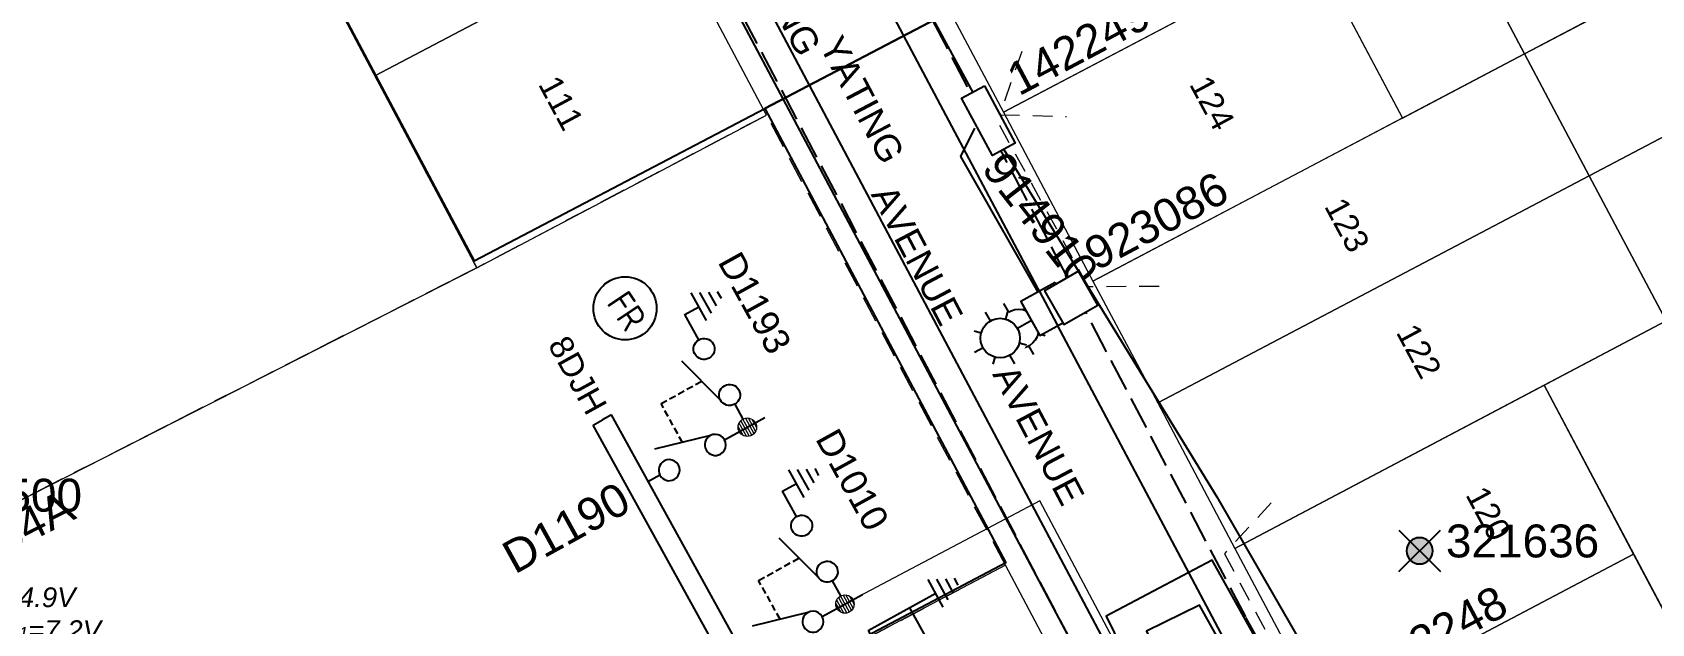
# Model space of a CAD drawing. Header units: metres. Extents: x 303173 to 305738, y 6269065 to 6269981.
# Drawn here: x 303763.8 to 303886.9, y 6269595.5 to 6269640.5 of the extents above; entities that cross this region are included whole.
import ezdxf
from ezdxf.enums import TextEntityAlignment as Align

# ---------------------------------------------------------------- set-up
doc = ezdxf.new("R2010")
doc.units = ezdxf.units.M
for name, pattern in [('A', [0]), ('Cable Exist UG', [8.2, 4, -1.2, 1.8, -1.2]), ('CENTERX2', [4, 2.5, -0.5, 0.5, -0.5]), ('Dash', [5, 3, -2]), ('DASHED', [0.75, 0.5, -0.25]), ('IE Trench LV', [6.5, 5, -1.5]), ('IECLAUG', [3, 2, -1]), ('IECLROU40', [4, 2.5, -1.5])]:
    doc.linetypes.add(name, pattern=pattern)
doc.layers.add('_User kerb', color=7, linetype='Continuous', transparency=0.4)
for name, color, linetype in [('_User Poles removed', 7, 'Continuous'), ('_User_service', 7, 'Continuous'), ('_User_SL_COLUMN', 7, 'Continuous'), ('Equip_HV_NEW', 7, 'Continuous'), ('Equip_SP_SL_NEW', 7, 'Continuous'), ('Mains_HV_NEW_U97', 7, 'Continuous'), ('Mains_LV_NEW_T84', 7, 'Continuous'), ('Mains_SL_NEW_R6', 7, 'Continuous'), ('Notes', 7, 'Continuous'), ('Notes_LV_MISC', 7, 'Continuous'), ('Notes_SP_MISC', 7, 'Continuous'), ('SupportsOH_SP_TR_HV_LV_SL_EXT', 7, 'Continuous'), ('SupportsUG_SP_LV_EXT', 7, 'Continuous'), ('SupportsUG_SP_LV_NEW', 7, 'Continuous'), ('SupportsUG_SP_LV_SL_NEW', 7, 'Continuous'), ('Trench_SP_NEW', 7, 'Continuous')]:
    doc.layers.add(name, color=color, linetype=linetype)
doc.layers.add('Cadastre Developer_SP_NEW', color=7, linetype='Continuous', lineweight=5)
doc.layers.add('Cadastre Land Parcels_SP_EXT', color=7, linetype='Continuous', lineweight=5, transparency=0.7)
doc.layers.add('Features_HIDE', color=7, linetype='Continuous', plot=False)
doc.styles.add('ARIAL', font='arial.ttf', dxfattribs={"height": 2})
doc.styles.add('iecARIAL', font='arial.ttf', dxfattribs={"height": 2})
doc.styles.add('iecISOCP', font='isocp.shx')
doc.styles.add('LotNum', font='isocp.shx', dxfattribs={"height": 1.8})
doc.styles.add('POLE_LABEL', font='arial.ttf')
doc.styles.add('SL_LABEL', font='arial.ttf')
doc.styles.get("Standard").update_dxf_attribs({"font": 'arial.ttf'})
doc.styles.add('SWG_LABEL', font='arial.ttf')
doc.styles.add('SWITCH_LABEL', font='arial.ttf', dxfattribs={"height": 2.5})
doc.linetypes.add('Cable 4', pattern='A,5.25,-0.1,["o",Standard,S=2,R=0,X=1.2,Y=-0.7],-4', length=9.35)
doc.linetypes.add('Cable New UG', pattern='A,7,-0.25,["x",Standard,S=2,R=0,X=0.2,Y=-0.8],-2.1', length=9.35)
doc.linetypes.add('IE Trench HV', pattern='A,7,-0.2,["/",Standard,S=3,R=0,X=0.6,Y=-1.4],-2.5', length=9.7)
doc.linetypes.add('IECLCABS2', pattern='A,7,-3,["//",Standard,S=1.5,R=0,X=-2.54,Y=-0.8],-0.001', length=10.001)

# ---------------------------------------------------------------- blocks, each defined once
blk = doc.blocks.new('PILLAR_EXT')
blk.add_hatch(color=256).paths.add_polyline_path([(-2.475, 0.99), (-2.475, -0.99), (2.475, -0.99), (2.475, 0.99)])
blk.add_lwpolyline([(-2.475, -0.99), (2.475, -0.99), (2.475, 0.99), (-2.475, 0.99)], close=True)
at = {"style": 'iecARIAL', "flags": 8}
blk.add_attdef('ASSET_NUM', (1.5, 3.5), '', height=2.5, dxfattribs=at)
for tag, p, flags in [('OWNED_BY', (0, -0.2), 9), ('STATE', (0, -0.4), 9), ('SUPPORT_TYPE', (0, -0.6), 9), ('USAGE', (0, -0.8), 9), ('LEGEND', (0, -1), 9), ('LOCATION', (0, -1.2), 9), ('NOTES', (0, -1.4), 9), ('STREETNAME', (0, -1.8), 9), ('SUBURB', (0, -2), 1), ('PARENT', (0, -1.6), 9)]:
    blk.add_attdef(tag, p, '', height=0.2, dxfattribs=dict(flags=flags))
blk = doc.blocks.new('*U106')
blk.add_line((0, 0), (0, 0))
at = {"style": 'SL_LABEL'}
for tag, height, flags, p in [('ASSET_NUM', 2.5, 8, (2, 2)), ('STREET_CODE', 0.2, 9, (0, -0.2))]:
    blk.add_attdef(tag, text='', height=height, dxfattribs=dict(at, flags=flags)).set_placement(p, align=Align.MIDDLE_LEFT)
for tag, p, flags in [('Z', (0, 0), 1), ('OPERATED_BY', (0, -9.61), 9)]:
    blk.add_attdef(tag, p, '', height=0.2, dxfattribs=dict(flags=flags))
at = {"flags": 9}
for tag, p in [('CONSTRUCTED_VOLTAGE', (0, -0.4)), ('CONTROL_TYPE', (0, -0.6)), ('LANTERN_PURPOSE', (0, -0.8)), ('LANTERN_TYPE', (0, -1)), ('NO_PHASES', (0, -1.2)), ('OPERATING_VOLTAGE', (0, -1.4)), ('SUBURB', (0, -8.6)), ('LREMOVE', (0, -7.6)), ('LREPLACE', (0, -7.8)), ('LTYPE', (0, -8)), ('LTYPEVOCAB', (0, -8.2)), ('LEGEND', (0, -8.4)), ('STREETNAME', (0, -8.8)), ('LOCATION', (0, -9)), ('NOTES', (0, -9.2)), ('MAINTAINED_BY', (0, -9.86))]:
    blk.add_attdef(tag, text='', height=0.2, dxfattribs=at).set_placement(p, align=Align.MIDDLE_LEFT)
blk.add_wipeout([(-1.01, -6.79), (-2.34, -5.8), (-2.91, -4.24), (-1.91, -2.91), (-0.33, -2.24), (0.98, -3.34), (1.54, -4.9), (0.55, -6.23)])
for p, q in [((0, 0), (-0.46, -3.09)), ((-1.91, -2.91), (-1.57, -3.36)), ((0.98, -3.34), (0.52, -3.68)), ((-2.16, -4.35), (-2.91, -4.24)), ((1.54, -4.9), (0.8, -4.79)), ((-2.34, -5.8), (-1.89, -5.46)), ((-0.9, -6.05), (-1.01, -6.79)), ((0.55, -6.23), (0.21, -5.77))]:
    blk.add_line(p, q)
blk.add_circle((-0.68, -4.57), 1.5)
for tag, height, flags, p in [('ORIENTATION', 0.2, 9, (0, -1.6)), ('OWNED_BY', 0.2, 9, (0, -1.8)), ('STATE', 0.2, 9, (0, -2)), ('CEXIST', 0.2, 9, (0, -2.4)), ('USAGE', 0.2, 9, (0, -2.2)), ('LNUMBER', 2.5, 8, (1.2, -2.8)), ('CNEW', 0.2, 9, (0, -2.6)), ('CNUMBER', 0.2, 9, (0, -2.8)), ('CREMOVE', 0.2, 9, (0, -3)), ('CREPLACE', 0.2, 9, (0, -3.2)), ('LKINGHEIGHT', 0.2, 9, (0, -3.4)), ('LBRACKET', 0.2, 9, (0, -3.6)), ('LBRACKETVOCAB', 0.2, 9, (0, -3.8)), ('LCATEGORY', 0.2, 9, (0, -4)), ('LCHARGE1', 0.2, 9, (0, -4.2)), ('LCHARGE1PERCENT', 0.2, 9, (0, -4.4)), ('LCHARGE2', 0.2, 9, (0, -4.6)), ('LCHARGE2PERCENT', 0.2, 9, (0, -4.8)), ('LCHARGE3', 0.2, 9, (0, -5)), ('LCHARGE3PERCENT', 0.2, 9, (0, -5.2)), ('LEXIST', 0.2, 9, (0, -5.4)), ('LLAMP', 0.2, 9, (0, -5.6)), ('LLAMPVOCAB', 0.2, 9, (0, -5.8)), ('LMAST', 0.2, 9, (0, -6)), ('LMASTVOCAB', 0.2, 9, (0, -6.2)), ('LNEW', 0.2, 9, (0, -6.4)), ('LANTNUMBER', 0.2, 9, (0, -6.6)), ('LOUTREACH', 0.2, 9, (0, -7)), ('LOUTREACHVOCAB', 0.2, 9, (0, -7.2)), ('LRATECODE', 0.2, 9, (0, -7.4))]:
    blk.add_attdef(tag, text='', height=height, dxfattribs=dict(flags=flags)).set_placement(p, align=Align.MIDDLE_LEFT)
blk = doc.blocks.new('COLUMN_NEW')
for tag, flags, p in [('NOTES', 9, (1.5, -2.4)), ('Z', 1, (1.5, -2.8)), ('LABEL_ALIGNMENT', 9, (1.5, -2.6))]:
    blk.add_attdef(tag, text='', height=0.2, dxfattribs=dict(flags=flags)).set_placement(p, align=Align.MIDDLE_LEFT)
blk.add_wipeout([(-1.485, -1.485), (1.485, -1.485), (1.485, 1.485), (-1.485, 1.485)])
at = {"lineweight": -3}
blk.add_lwpolyline([(-1.485, -1.485), (1.485, -1.485), (1.485, 1.485), (-1.485, 1.485)], close=True, dxfattribs=at)
for tag, height, flags, p in [('ASSET_NUM', 2.5, 8, (2, 2)), ('STREET_CODE', 0.2, 9, (1.5, 0)), ('OWNED_BY', 0.2, 9, (1.5, -0.4)), ('OPERATED_BY', 0.2, 9, (1.5, -0.6)), ('STATE', 0.2, 9, (1.5, -1)), ('COLUMN_TYPE', 0.2, 9, (1.5, -0.2)), ('USAGE', 0.2, 9, (1.5, -1.2)), ('MAINTAINED_BY', 0.2, 9, (1.5, -0.8)), ('SUBURB', 0.2, 9, (1.5, -1.8)), ('STREETNAME', 0.2, 9, (1.5, -2)), ('LEGEND', 0.2, 9, (1.5, -1.4)), ('PARENT', 0.2, 9, (1.5, -1.6)), ('LOCATION', 0.2, 9, (1.5, -2.2))]:
    blk.add_attdef(tag, text='', height=height, dxfattribs=dict(flags=flags)).set_placement(p, align=Align.MIDDLE_LEFT)
at = {"style": 'POLE_LABEL', "flags": 9}
blk.add_attdef('STRUCTURE_PLANT_NUMBER', text='', height=0.2, dxfattribs=at).set_placement((1.5, 0.242), align=Align.MIDDLE_LEFT)
blk = doc.blocks.new('*U115')
blk.add_wipeout([(3.41, 1.87), (2.48, -2.99), (0.54, -2.62), (1.47, 2.24)])
at = {"lineweight": -3}
blk.add_lwpolyline([(3.41, 1.87), (2.48, -2.99), (0.54, -2.62), (1.47, 2.24)], close=True, dxfattribs=at)
for tag, height, flags, p in [('ASSET_NUM', 2.5, 8, (2, 4)), ('STREET_CODE', 0.2, 9, (1.5, 2)), ('OWNED_BY', 0.2, 9, (1.5, 1.8)), ('OPERATED_BY', 0.2, 9, (1.5, 1.6)), ('STATE', 0.2, 9, (1.5, 1.2)), ('MAINTAINED_BY', 0.2, 9, (1.5, 1.4)), ('SUPPORT_TYPE', 0.2, 9, (1.5, 1)), ('SUBURB', 0.2, 9, (1.5, 0.2)), ('STREETNAME', 0.2, 9, (1.5, 0)), ('USAGE', 0.2, 9, (1.5, 0.8)), ('LEGEND', 0.2, 9, (1.5, 0.6)), ('PARENT', 0.2, 9, (1.5, 0.4)), ('Z', 0.2, 1, (1.5, -0.6)), ('LOCATION', 0.2, 9, (1.5, -0.2)), ('NOTES', 0.2, 9, (1.5, -0.4))]:
    blk.add_attdef(tag, text='', height=height, dxfattribs=dict(flags=flags)).set_placement(p, align=Align.MIDDLE_LEFT)
blk = doc.blocks.new('*U116')
blk.add_wipeout([(3.43, 1.83), (2.45, -3.02), (0.51, -2.63), (1.49, 2.22)])
at = {"lineweight": -3}
blk.add_lwpolyline([(3.43, 1.83), (2.45, -3.02), (0.51, -2.63), (1.49, 2.22)], close=True, dxfattribs=at)
for tag, height, flags, p in [('ASSET_NUM', 2.5, 8, (2, 4)), ('STREET_CODE', 0.2, 9, (1.5, 2)), ('OWNED_BY', 0.2, 9, (1.5, 1.8)), ('OPERATED_BY', 0.2, 9, (1.5, 1.6)), ('STATE', 0.2, 9, (1.5, 1.2)), ('MAINTAINED_BY', 0.2, 9, (1.5, 1.4)), ('SUPPORT_TYPE', 0.2, 9, (1.5, 1)), ('SUBURB', 0.2, 9, (1.5, 0.2)), ('STREETNAME', 0.2, 9, (1.5, 0)), ('USAGE', 0.2, 9, (1.5, 0.8)), ('LEGEND', 0.2, 9, (1.5, 0.6)), ('PARENT', 0.2, 9, (1.5, 0.4)), ('Z', 0.2, 1, (1.5, -0.6)), ('LOCATION', 0.2, 9, (1.5, -0.2)), ('NOTES', 0.2, 9, (1.5, -0.4))]:
    blk.add_attdef(tag, text='', height=height, dxfattribs=dict(flags=flags)).set_placement(p, align=Align.MIDDLE_LEFT)
blk = doc.blocks.new('SWG_SIE_SU_NEW')
blk.add_line((5.81, 0.79), (1.59, 1.94))
at = {"linetype": 'A', "lineweight": 0}
for p, q in [((7.98, 0.35), (7.98, -0.37)), ((8.18, -0.58), (8.18, 0.56)), ((8.38, 0.66), (8.38, -0.68)), ((8.58, -0.71), (8.58, 0.69)), ((8.78, 0.66), (8.78, -0.68)), ((8.98, -0.59), (8.98, 0.56)), ((9.18, 0.35), (9.18, -0.38))]:
    blk.add_line(p, q, dxfattribs=at)
at = {"linetype": 'DASHED'}
blk.add_lwpolyline([(3.7, 1.36), (3.7, 4.73), (7.22, 4.73)], dxfattribs=at)
for points in [[(1, 0), (0, 0)], [(6.6, -0.01), (10.1, -0.01)]]:
    blk.add_lwpolyline(points)
for points in [[(1.8, -0.8, 1), (1.8, 0.8, 1)], [(5.8, -0.81, 1), (5.8, 0.79, 1)]]:
    blk.add_lwpolyline(points, format="xyb", close=True)
at = {"linetype": 'A', "lineweight": 0}
blk.add_circle((8.58, -0.01), 0.7, dxfattribs=at)
at = {"style": 'SWG_LABEL', "flags": 8}
blk.add_attdef('ASSET_NUM', text='', height=2.5, rotation=179.9544, dxfattribs=at).set_placement((-2.4, 0.01), align=Align.MIDDLE_LEFT)
at = {"flags": 1}
blk.add_attdef('Z', (0, 0), '', height=0.2, dxfattribs=at)
at = {"style": 'SWITCH_LABEL', "flags": 9}
blk.add_attdef('STREET_CODE', text='', height=0.2, dxfattribs=at).set_placement((0, 0), align=Align.MIDDLE_LEFT)
at = {"flags": 9}
for tag, p in [('ORIENTATION', (0, -0.2)), ('SUBURB', (0, -0.8)), ('STREETNAME', (0, -1)), ('PARENT', (0, -0.4)), ('USAGE', (0, -0.6)), ('LOCATION', (0, -1.2)), ('OPERATED_BY', (-0.01, -1.84)), ('OWNED_BY', (-0.01, -1.62)), ('MAINTAINED_BY', (-0.01, -2.05)), ('NOTES', (0, -1.4))]:
    blk.add_attdef(tag, text='', height=0.2, dxfattribs=at).set_placement(p, align=Align.MIDDLE_LEFT)
blk = doc.blocks.new('SWG_SIE_TRS_ES_1_NEW')
for p, q in [((-6.1, 4.33), (-1.8, 5.55)), ((-6.1, 0.75), (-1.8, 1.97)), ((5.3, -2.29), (7.7, -2.29)), ((5.6, -2.89), (7.4, -2.89)), ((5.9, -3.49), (7.1, -3.49)), ((6.21, -4.09), (6.81, -4.09))]:
    blk.add_line(p, q)
for points in [[(-5.79, 2.76, -1), (-5.79, 4.36, -1)], [(-1.79, 2.77, -1), (-1.79, 4.37, -1)], [(-5.79, -0.82, -1), (-5.79, 0.78, -1)], [(-1.79, -0.81, -1), (-1.79, 0.79, -1)]]:
    blk.add_lwpolyline(points, format="xyb", close=True)
for points in [[(-6.59, 3.56), (-7.89, 3.56)], [(6.5, 3.57), (-0.99, 3.57)], [(6.5, 3.57), (6.5, -2.29)], [(-6.59, -0.02), (-7.89, -0.02)], [(6.5, -0.01), (-0.99, -0.01)]]:
    blk.add_lwpolyline(points)
at = {"flags": 1}
blk.add_attdef('Z', (0, 0), '', height=0.2, dxfattribs=at)
at = {"style": 'SWG_LABEL', "flags": 8}
blk.add_attdef('ASSET_NUM', text='', height=2.5, dxfattribs=at).set_placement((-1.81, -2.26), align=Align.MIDDLE_CENTER)
at = {"style": 'SWITCH_LABEL', "flags": 9}
blk.add_attdef('STREET_CODE', text='', height=0.2, dxfattribs=at).set_placement((0, -0.2), align=Align.MIDDLE_LEFT)
at = {"flags": 9}
for tag, p in [('ORIENTATION', (0, -0.4)), ('SUBURB', (0, -1)), ('STREETNAME', (0, -1.2)), ('PARENT', (0, -0.6)), ('USAGE', (0, -0.8)), ('LOCATION', (0, -1.4)), ('NOTES', (0, -1.6)), ('OWNED_BY', (0.01, -1.8)), ('OPERATED_BY', (0.01, -2.03)), ('MAINTAINED_BY', (0, -2.23))]:
    blk.add_attdef(tag, text='', height=0.2, dxfattribs=at).set_placement(p, align=Align.MIDDLE_LEFT)
blk = doc.blocks.new('SWG_SIE_ES_NEW')
for p, q in [((-5.79, 0.78), (-1.79, 1.93)), ((0.01, -1.21), (2.41, -1.21)), ((0.31, -1.81), (2.11, -1.81)), ((0.61, -2.41), (1.81, -2.41)), ((0.92, -3.01), (1.52, -3.01))]:
    blk.add_line(p, q)
for points in [[(-5.79, -0.82, -1), (-5.79, 0.78, -1)], [(-1.79, -0.81, -1), (-1.79, 0.79, -1)]]:
    blk.add_lwpolyline(points, format="xyb", close=True)
for points in [[(-6.59, -0.02), (-7.89, -0.02)], [(-0.99, -0.01), (1.21, -0.01), (1.21, -1.21)]]:
    blk.add_lwpolyline(points)
at = {"flags": 1}
blk.add_attdef('Z', (0, 0), '', height=0.2, dxfattribs=at)
at = {"style": 'SWITCH_LABEL', "flags": 9}
blk.add_attdef('STREET_CODE', text='', height=0.2, dxfattribs=at).set_placement((0, -0.2), align=Align.MIDDLE_LEFT)
at = {"flags": 9}
for tag, p in [('ORIENTATION', (0, -0.4)), ('SUBURB', (0, -1)), ('STREETNAME', (0, -1.2)), ('PARENT', (0, -0.6)), ('USAGE', (0, -0.8)), ('OPERATED_BY', (0, -2.01)), ('LOCATION', (0, -1.4)), ('NOTES', (0, -1.6)), ('OWNED_BY', (0, -1.78)), ('MAINTAINED_BY', (0, -2.21))]:
    blk.add_attdef(tag, text='', height=0.2, dxfattribs=at).set_placement(p, align=Align.MIDDLE_LEFT)
at = {"style": 'ARIAL', "flags": 8}
blk.add_attdef('ASSET_NUM', text='', height=2, dxfattribs=at).set_placement((14.3, -5.09), align=Align.MIDDLE_RIGHT)
blk = doc.blocks.new('*U158')
for p, q in [((-1.6, 0), (-1.6, 57.55)), ((-1.6, 57.55), (-0.8, 57.55)), ((0, 57.55), (-0.8, 57.55)), ((0, 0), (0, 57.55)), ((-1.6, 0), (-0.8, 0)), ((0, 0), (-0.8, 0))]:
    blk.add_line(p, q)
at = {"style": 'ARIAL'}
blk.add_attdef('SWG_TYPE', text='', height=1.8, rotation=90, dxfattribs=at).set_placement((-0.8, 58.29), align=Align.MIDDLE_LEFT)
blk.add_attdef('SUB_TYPE', text='', height=1.8, rotation=90, dxfattribs=at).set_placement((-0.8, -0.76), align=Align.MIDDLE_RIGHT)
blk = doc.blocks.new('FAULT_INDIC_SE')
blk.add_circle((0, 0), 2.4)
at = {"insert": (-1.15, 1), "char_height": 2, "width": 2.7042, "attachment_point": 1, "style": 'iecISOCP'}
blk.add_mtext('FR', dxfattribs=at)
blk = doc.blocks.new('POLE_EXT')
blk.add_hatch(color=256).paths.add_polyline_path([(-1, 0, 1), (1, 0, 1)])
blk.add_lwpolyline([(-1, 0, 1), (1, 0, 1)], format="xyb", close=True)
for tag, height, flags, p in [('pNumber', 2.5, 8, (-17.84, 2.07)), ('OWNED_BY', 0.2, 9, (1.35, -0.4)), ('SPECIAL_USE', 0.2, 9, (1.35, -0.8)), ('STATE', 0.2, 9, (1.35, -1)), ('PARENT', 0.2, 9, (1.35, -0.6)), ('USAGE', 0.2, 9, (1.35, -1.2)), ('cLV', 0.2, 9, (1.35, -1.4)), ('hDepth', 0.2, 9, (1.35, -1.6)), ('hDia', 0.2, 9, (1.35, -1.8)), ('cHV', 0.2, 9, (1.35, -2)), ('LBRACKET', 0.2, 9, (1.35, -2.2)), ('LExisting', 0.2, 9, (1.35, -2.4)), ('cLinedev', 0.2, 9, (1.35, -3.4)), ('pExisting', 0.2, 9, (1.35, -3.8)), ('LANTNUMBER', 0.2, 9, (1.35, -2.6)), ('LOther', 0.2, 9, (1.35, -2.8)), ('LRemove', 0.2, 9, (1.35, -3)), ('LEGEND', 0.2, 9, (1.35, -3.2)), ('LOCATION', 0.2, 9, (1.35, -3.6)), ('pFooting', 0.2, 9, (1.35, -4.4)), ('pNew', 0.2, 9, (1.35, -4.6)), ('pRelocate', 0.2, 9, (1.35, -5)), ('PFNUMBER', 0.2, 9, (1.35, -4)), ('NEWPFNUMBER', 0.2, 9, (1.35, -4.2)), ('pRemove', 0.2, 9, (1.35, -5.2)), ('pReplace', 0.2, 9, (1.35, -5.4)), ('pStay', 0.2, 9, (1.35, -5.6)), ('pType', 0.2, 9, (1.35, -5.8)), ('cspan', 0.2, 9, (1.35, -6)), ('STREETNAME', 0.2, 9, (1.35, -6.2)), ('SUBURB', 0.2, 9, (1.35, -6.4)), ('OPERATED_BY', 0.2, 9, (1.36, -7.01)), ('NOTES', 0.2, 9, (1.35, -6.6)), ('MAINTAINED_BY', 0.2, 9, (1.36, -6.81))]:
    blk.add_attdef(tag, text='', height=height, dxfattribs=dict(flags=flags)).set_placement(p, align=Align.MIDDLE_LEFT)
at = {"style": 'POLE_LABEL'}
for tag, height, flags, p in [('ASSET_NUM', 2.5, 8, (2, 2)), ('STRUCTURE_PLANT_NUMBER', 0.2, 9, (1.35, 0.03)), ('STREET_CODE', 0.2, 9, (1.35, -0.2))]:
    blk.add_attdef(tag, text='', height=height, dxfattribs=dict(at, flags=flags)).set_placement(p, align=Align.MIDDLE_LEFT)
at = {"flags": 1}
blk.add_attdef('Z', (1.35, -7.33), '', height=0.2, dxfattribs=at)
blk = doc.blocks.new('POLE_DEL')
h = blk.add_hatch(color=256)
edge = h.paths.add_edge_path()
edge.add_arc((0, 0), 1, 180, 360)
edge.add_arc((0, 0), 1, 0, 180)
for p, q in [((-1.58, 1.58), (1.58, -1.58)), ((-1.58, -1.58), (1.58, 1.58))]:
    blk.add_line(p, q)
blk.add_lwpolyline([(-1, 0, 1), (1, 0, 1)], format="xyb", close=True)
for tag, height, flags, p in [('pNumber', 2.5, 8, (0, 2.07)), ('OWNED_BY', 0.2, 9, (0, -0.4)), ('SPECIAL_USE', 0.2, 9, (0, -0.6)), ('STATE', 0.2, 9, (0, -0.8)), ('cLV', 0.2, 9, (0, -1.2)), ('USAGE', 0.2, 9, (0, -1)), ('cHV', 0.2, 9, (0, -1.8)), ('hDepth', 0.2, 9, (0, -1.4)), ('hDia', 0.2, 9, (0, -1.6)), ('LBRACKET', 0.2, 9, (0, -2)), ('LExisting', 0.2, 9, (0, -2.2)), ('LANTNUMBER', 0.2, 9, (0, -2.4)), ('cLinedev', 0.2, 9, (0, -3.2)), ('LOther', 0.2, 9, (0, -2.6)), ('LRemove', 0.2, 9, (0, -2.8)), ('LEGEND', 0.2, 9, (0, -3)), ('pExisting', 0.2, 9, (0, -3.4)), ('PFNUMBER', 0.2, 9, (0, -3.6)), ('NEWPFNUMBER', 0.2, 9, (0, -3.8)), ('pFooting', 0.2, 9, (0, -4)), ('pNew', 0.2, 9, (0, -4.2)), ('pRelocate', 0.2, 9, (0, -4.6)), ('pRemove', 0.2, 9, (0, -4.8)), ('pReplace', 0.2, 9, (0, -5)), ('cspan', 0.2, 9, (0, -5.6)), ('SUBURB', 0.2, 9, (0, -5.8)), ('STREETNAME', 0.2, 9, (0, -6)), ('pStay', 0.2, 9, (0, -5.2)), ('pType', 0.2, 9, (0, -5.4)), ('LOCATION', 0.2, 9, (0, -6.2)), ('NOTES', 0.2, 9, (0, -6.4))]:
    blk.add_attdef(tag, text='', height=height, dxfattribs=dict(flags=flags)).set_placement(p, align=Align.MIDDLE_LEFT)
at = {"flags": 1}
blk.add_attdef('Z', (0, 0), '', height=0.2, dxfattribs=at)
at = {"style": 'POLE_LABEL', "flags": 9}
blk.add_attdef('STREET_CODE', text='', height=0.2, dxfattribs=at).set_placement((0, -0.2), align=Align.MIDDLE_LEFT)
at = {"layer": 'Features_HIDE', "style": 'POLE_LABEL', "flags": 8}
blk.add_attdef('ASSET_NUM', text='', height=2.5, dxfattribs=at).set_placement((2, 2), align=Align.MIDDLE_LEFT)

msp = doc.modelspace()

# ---------------------------------------------------------------- linework, layer by layer
at = {"layer": 'Cadastre Developer_SP_NEW', "flags": 128}
for points in [[(303877.2, 6269638.86), (303886.48, 6269643.75), (303870.59, 6269673.69), (303861.31, 6269668.8), (303877.2, 6269638.86)], [(303867.91, 6269633.97), (303877.2, 6269638.86), (303861.31, 6269668.8), (303852.03, 6269663.92), (303867.91, 6269633.97)], [(303789.81, 6269637.19), (303811.84, 6269648.79), (303803.73, 6269664.07), (303781.7, 6269652.46), (303789.81, 6269637.19)], [(303837.59, 6269634.41), (303861.11, 6269646.8), (303852.03, 6269663.9), (303832.93, 6269653.84), (303830.85, 6269647.1), (303837.59, 6269634.41)], [(303882.11, 6269629.59), (303914.91, 6269646.86), (303910, 6269656.13), (303877.2, 6269638.86), (303882.11, 6269629.59)], [(303797.55, 6269622.59), (303819.58, 6269634.2), (303811.84, 6269648.79), (303789.81, 6269637.19), (303797.55, 6269622.59)], [(303844.39, 6269621.58), (303867.93, 6269633.98), (303861.13, 6269646.81), (303837.59, 6269634.41), (303844.39, 6269621.58)], [(303887.97, 6269618.55), (303920.77, 6269635.82), (303914.91, 6269646.86), (303882.11, 6269629.59), (303887.97, 6269618.55)], [(303849.31, 6269612.32), (303882.1, 6269629.58), (303877.2, 6269638.86), (303844.39, 6269621.58), (303849.31, 6269612.32)], [(303855.17, 6269601.27), (303887.97, 6269618.55), (303882.1, 6269629.58), (303849.31, 6269612.32), (303855.17, 6269601.27)], [(303894.54, 6269583.78), (303903.82, 6269588.67), (303887.97, 6269618.55), (303878.69, 6269613.66), (303894.54, 6269583.78)], [(303861.98, 6269588.45), (303885.49, 6269600.83), (303878.69, 6269613.66), (303855.17, 6269601.27), (303861.98, 6269588.45)], [(303810.42, 6269571.47), (303843.6, 6269588.95), (303837.74, 6269599.99), (303804.56, 6269582.52), (303810.42, 6269571.47)], [(303868.68, 6269575.82), (303875.45, 6269573.73), (303894.54, 6269583.78), (303885.49, 6269600.83), (303861.98, 6269588.45), (303868.68, 6269575.82)]]:
    msp.add_lwpolyline(points, dxfattribs=at)
at = {"layer": 'Cadastre Developer_SP_NEW', "linetype": 'IECLROU40', "flags": 128}
msp.add_lwpolyline([(303752.96, 6269599.89), (303797.55, 6269622.59), (303773.96, 6269667.05), (303729.63, 6269643.71), (303752.96, 6269599.89)], dxfattribs=at)
msp.add_lwpolyline([(303752.96, 6269599.89), (303797.55, 6269622.59), (303773.96, 6269667.05), (303729.63, 6269643.71), (303752.96, 6269599.89)], dxfattribs=at)
at = {"layer": 'Cadastre Developer_SP_NEW', "linetype": 'IECLAUG', "flags": 128}
msp.add_lwpolyline([(303771.38, 6269565.04), (303837.74, 6269599.99), (303819.58, 6269634.2), (303797.55, 6269622.59), (303752.96, 6269599.89), (303771.38, 6269565.04)], dxfattribs=at)
at = {"layer": 'Cadastre Land Parcels_SP_EXT', "linetype": 'Continuous'}
msp.add_lwpolyline([(303797.55, 6269622.59), (303773.97, 6269667.06), (303729.63, 6269643.71), (303752.96, 6269599.89), (303797.55, 6269622.59)], close=True, dxfattribs=at)
at = {"layer": 'Features_HIDE', "linetype": 'Continuous'}
for points in [[(303913.42, 6269683.89), (303887.23, 6269732.78), (303866.29, 6269772.89), (303852.26, 6269765.47), (303819.44, 6269748.1), (303786.62, 6269730.73), (303772.46, 6269723.23), (303739.28, 6269705.67), (303706.07, 6269688.1), (303729.52, 6269643.99), (303773.86, 6269667.34), (303797.34, 6269623.12), (303819.45, 6269634.69), (303913.42, 6269683.89)], [(303884.7, 6269560.94), (303958.15, 6269599.4), (303939.73, 6269634.54), (303913.42, 6269683.89), (303819.45, 6269634.69), (303837.76, 6269600.17), (303771.42, 6269565.19), (303797.87, 6269515.45), (303884.7, 6269560.94)]]:
    msp.add_lwpolyline(points, close=True, dxfattribs=at)
at = {"layer": 'Mains_LV_NEW_T84', "color": 3, "linetype": 'Cable New UG', "ltscale": 0.75, "flags": 128}
msp.add_lwpolyline([(303857.89, 6269592.44), (303853.46, 6269600.38), (303845.4, 6269596.12), (303852.13, 6269582.36), (303837.66, 6269574.86), (303829.02, 6269591.71), (303816.52, 6269585.14), (303818.39, 6269581.59), (303819.17, 6269581.98)], dxfattribs=at)
at = {"layer": 'Trench_SP_NEW', "linetype": 'IE Trench HV', "ltscale": 0.5, "flags": 128}
msp.add_lwpolyline([(303905.42, 6269667.7), (303936.15, 6269610.22), (303933.7, 6269602.43), (303875.12, 6269571.18), (303867.75, 6269573.25), (303861.85, 6269585.58), (303856, 6269596.01)], dxfattribs=at)

# ---------------------------------------------------------------- block references
at = {"layer": '_User Poles removed'}
msp.add_blockref('POLE_DEL', (303869.22, 6269601.08), dxfattribs=at)
at = {"layer": 'Equip_HV_NEW', "linetype": 'CENTERX2'}
ref = msp.add_blockref('SWG_SIE_ES_NEW', (303813.95, 6269617.99), dxfattribs=dict(at, rotation=118.8982517363428))
ref.add_attrib('ASSET_NUM', 'D1193', dxfattribs={"layer": '0', "height": 2, "rotation": 298.8983, "style": 'ARIAL'}).set_placement((303816.7, 6269623.53), align=Align.MIDDLE_LEFT)
at = {"layer": 'Equip_HV_NEW', "linetype": 'CENTERX2', "rotation": 303.7341921173851}
msp.add_blockref('FAULT_INDIC_SE', (303808.82, 6269619.51), dxfattribs=at)
at = {"layer": 'Equip_HV_NEW', "linetype": 'CENTERX2'}
ref = msp.add_blockref('SWG_SIE_SU_NEW', (303810.6, 6269606.34), dxfattribs=dict(at, rotation=28.89825173634278))
ref.add_attrib('ASSET_NUM', 'D1190', dxfattribs={"layer": '0', "height": 2.5, "rotation": 28.8526, "style": 'SWG_LABEL'}).set_placement((303799.83, 6269600.36), align=Align.MIDDLE_LEFT)
ref = msp.add_blockref('SWG_SIE_ES_NEW', (303821.37, 6269604.55), dxfattribs=dict(at, rotation=118.8982517363428))
ref.add_attrib('ASSET_NUM', 'D1010', dxfattribs={"layer": '0', "height": 2, "rotation": 298.8983, "style": 'ARIAL'}).set_placement((303824.12, 6269610.09), align=Align.MIDDLE_LEFT)
ref = msp.add_blockref('SWG_SIE_SU_NEW', (303818.02, 6269592.9), dxfattribs=dict(at, rotation=28.89825173634278))
ref.add_attrib('ASSET_NUM', 'D1007', dxfattribs={"layer": '0', "height": 2.5, "rotation": 28.8526, "style": 'SWG_LABEL'}).set_placement((303806.73, 6269586.82), align=Align.MIDDLE_LEFT)
ref = msp.add_blockref('SWG_SIE_TRS_ES_1_NEW', (303833.57, 6269591.06), dxfattribs=dict(at, rotation=118.8982517363428))
ref.add_attrib('ASSET_NUM', 'D1009', dxfattribs={"layer": '0', "height": 2, "rotation": 298.8983, "style": 'SWG_LABEL'}).set_placement((303836.42, 6269590.56), align=Align.MIDDLE_CENTER)
at = {"layer": 'Notes_SP_MISC'}
ref = msp.add_blockref('POLE_EXT', (303869.22, 6269601.08), dxfattribs=at)
ref.add_attrib('ASSET_NUM', '321636', dxfattribs={"layer": 'Features_HIDE', "height": 2.5, "style": 'POLE_LABEL'}).set_placement((303871.22, 6269601.83), align=Align.MIDDLE_LEFT)
at = {"layer": 'SupportsOH_SP_TR_HV_LV_SL_EXT'}
ref = msp.add_blockref('POLE_EXT', (303753.89, 6269602.55), dxfattribs=at)
ref.add_attrib('ASSET_NUM', '525500', dxfattribs={"layer": 'Features_HIDE', "height": 2.5, "rotation": 0.0551, "style": 'POLE_LABEL'}).set_placement((303755.89, 6269603.3), align=Align.BOTTOM_LEFT)
at = {"layer": 'SupportsUG_SP_LV_EXT'}
ref = msp.add_blockref('PILLAR_EXT', (303751.2, 6269598.95), dxfattribs=dict(at, rotation=296.8392656626807))
ref.add_attrib('ASSET_NUM', '136354A', dxfattribs={"layer": '0', "height": 2.5, "rotation": 26.8393, "style": 'iecARIAL'}).set_placement((303754.17, 6269598.38), align=Align.MIDDLE_LEFT)

# ---------------------------------------------------------------- texts
at = {"layer": 'Cadastre Developer_SP_NEW', "color": 2, "char_height": 1.8, "width": 2.52, "attachment_point": 2, "rotation": 298.2363, "style": 'LotNum'}
for s, insert in [('{\\fArial|b0|i0|c0|p34;\\C256;111}', (303804.76, 6269635.55)), ('{\\fArial|b0|i0|c0|p34;\\C256;124}', (303854.25, 6269635.55)), ('{\\fArial|b0|i0|c0|p34;\\C256;123}', (303864.51, 6269626.28)), ('{\\fArial|b0|i0|c0|p34;\\C256;122}', (303869.97, 6269616.69)), ('{\\fArial|b0|i0|c0|p34;\\C256;120}', (303875.25, 6269604.35))]:
    msp.add_mtext(s, dxfattribs=dict(at, insert=insert))
at = {"layer": 'Notes', "style": 'iecARIAL'}
msp.add_text('YATING                       AVENUE', height=2, rotation=297.7793, dxfattribs=at).set_placement((303823.54, 6269639.5))
at = {"layer": 'Notes_LV_MISC', "color": 7, "insert": (303758.95, 6269598.3), "char_height": 1.5, "attachment_point": 1}
msp.add_mtext_dynamic_manual_height_columns('{\\fArial|b0|i1|c0|p34;\\C5;Vd=4.9V\\C7;\\PVde\\H0.66667x;1\\H1.5x;=7.2V}', width=10.7768, gutter_width=4, heights=[0], dxfattribs=at)

# ---------------------------------------------------------------- next in the draw order: block references
at = {"layer": 'Equip_SP_SL_NEW', "linetype": 'Cable Exist UG', "rotation": 309.1603328140251}
msp.add_blockref('*U106', (303842.73, 6269620.3), dxfattribs=at)

# ---------------------------------------------------------------- next in the draw order: linework, layer by layer
at = {"layer": 'Mains_LV_NEW_T84', "color": 6, "linetype": 'Cable New UG', "ltscale": 0.75, "flags": 128}
msp.add_lwpolyline([(303866.4, 6269742.13), (303887.3, 6269702.68), (303885.26, 6269698.18), (303891.53, 6269685.78), (303897.01, 6269683.64), (303903.36, 6269672.28), (303927.72, 6269626.3), (303936, 6269610.31), (303934.09, 6269603.07), (303908.4, 6269589.25), (303875.85, 6269572.43), (303868.37, 6269574.55), (303865.49, 6269577.6), (303861.5, 6269575.43), (303855.93, 6269586.36), (303855.83, 6269590.96), (303852.49, 6269596.95), (303848.46, 6269594.97), (303857.67, 6269576.36), (303828.5, 6269561.71), (303825.5, 6269567.17), (303826.63, 6269567.83)], dxfattribs=at)
at = {"layer": 'Mains_LV_NEW_T84', "color": 5, "linetype": 'Cable New UG', "ltscale": 0.75, "flags": 128}
msp.add_lwpolyline([(303786.61, 6269699.87), (303817.13, 6269642.34), (303843.75, 6269592.26)], dxfattribs=at)
at = {"layer": 'Mains_LV_NEW_T84', "color": 3, "linetype": 'Cable New UG', "ltscale": 0.75, "flags": 128}
msp.add_lwpolyline([(303854.78, 6269681.88), (303860.63, 6269670.23), (303831.06, 6269654.9), (303828.95, 6269647.54), (303837.61, 6269631.59), (303853.8, 6269605.18), (303866.27, 6269583.57), (303863.57, 6269582.25), (303861.85, 6269585.58)], dxfattribs=at)
at = {"layer": 'Mains_SL_NEW_R6', "linetype": 'Cable 4', "ltscale": 0.8, "flags": 128}
msp.add_lwpolyline([(303840.22, 6269620.75), (303834.35, 6269631.04), (303835.4, 6269633.2)], dxfattribs=at)

# ---------------------------------------------------------------- next in the draw order: block references
at = {"layer": '_User_SL_COLUMN', "rotation": 308.0152103505525}
msp.add_blockref('*U106', (303841.36, 6269619.53), dxfattribs=at)
at = {"layer": 'SupportsUG_SP_LV_NEW'}
ref = msp.add_blockref('*U116', (303858.92, 6269586.83), dxfattribs=dict(at, rotation=39.17683109592848))
ref.add_attrib('ASSET_NUM', 'S142248', dxfattribs={"layer": '0', "height": 2.5, "rotation": 28}).set_placement((303863.21, 6269590.89), align=Align.MIDDLE_LEFT)

# ---------------------------------------------------------------- next in the draw order: linework, layer by layer
at = {"layer": '_User_service', "color": 170, "linetype": 'Dash', "lineweight": 9, "ltscale": 0.5}
msp.add_lwpolyline([(303857.94, 6269604.72), (303854.38, 6269600.86), (303861.15, 6269588.18)], dxfattribs=at)
at = {"layer": 'Mains_HV_NEW_U97', "linetype": 'IECLCABS2', "lineweight": 0, "flags": 128}
msp.add_lwpolyline([(303782.44, 6269511.5), (303782.89, 6269514.97), (303800.31, 6269524.02), (303797.52, 6269529.72), (303855.3, 6269558.72), (303859.23, 6269569.28), (303840.36, 6269604.89), (303826.6, 6269597.62)], dxfattribs=at)

# ---------------------------------------------------------------- next in the draw order: block references
at = {"layer": '_User_SL_COLUMN'}
ref = msp.add_blockref('COLUMN_NEW', (303840.93, 6269619.45), dxfattribs=dict(at, rotation=208.6867426497154))
ref.add_attrib('ASSET_NUM', '914910', dxfattribs={"layer": 'Features_HIDE', "height": 2.5, "rotation": 308.0152}).set_placement((303836.83, 6269630.87), align=Align.MIDDLE_LEFT)

# ---------------------------------------------------------------- next in the draw order: linework, layer by layer
at = {"layer": 'Trench_SP_NEW', "linetype": 'IE Trench LV', "ltscale": 0.5, "flags": 128}
msp.add_lwpolyline([(303829.14, 6269647.2), (303856, 6269596.01)], dxfattribs=at)

# ---------------------------------------------------------------- next in the draw order: block references
at = {"layer": '_User_SL_COLUMN'}
ref = msp.add_blockref('COLUMN_NEW', (303840.93, 6269619.45), dxfattribs=dict(at, rotation=208.6867426497154))
ref.add_attrib('ASSET_NUM', '914910', dxfattribs={"layer": 'Features_HIDE', "height": 2.5, "rotation": 308.0152}).set_placement((303836.83, 6269630.87), align=Align.MIDDLE_LEFT)

# ---------------------------------------------------------------- next in the draw order: block references
at = {"layer": 'Equip_HV_NEW', "linetype": 'CENTERX2'}
ref = msp.add_blockref('*U158', (303835.61, 6269561.03), dxfattribs=dict(at, rotation=28.89825173634278))
ref.add_attrib('SUB_TYPE', 'PS', dxfattribs={"layer": '0', "height": 1.8, "rotation": 298.8983, "style": 'ARIAL'}).set_placement((303835.28, 6269559.98), align=Align.MIDDLE_LEFT)
ref.add_attrib('SWG_TYPE', '8DJH', dxfattribs={"layer": '0', "height": 1.8, "rotation": 298.8983, "style": 'ARIAL'}).set_placement((303806.74, 6269611.68), align=Align.MIDDLE_RIGHT)
at = {"layer": 'SupportsUG_SP_LV_NEW'}
ref = msp.add_blockref('*U115', (303834.67, 6269632.81), dxfattribs=dict(at, rotation=39.17683109592848))
ref.add_attrib('ASSET_NUM', '142249', dxfattribs={"layer": '0', "height": 2.5, "rotation": 28}).set_placement((303838.17, 6269636.71), align=Align.MIDDLE_LEFT)
at = {"layer": 'SupportsUG_SP_LV_SL_NEW'}
ref = msp.add_blockref('COLUMN_NEW', (303842.73, 6269620.3), dxfattribs=dict(at, rotation=209.831865113188))
ref.add_attrib('ASSET_NUM', '923086', dxfattribs={"layer": 'Notes', "height": 2.5, "rotation": 28}).set_placement((303844.05, 6269623.43), align=Align.MIDDLE_LEFT)

# ---------------------------------------------------------------- next in the draw order: linework, layer by layer
at = {"layer": '_User kerb', "transparency": 33554585}
msp.add_lwpolyline([(303700.76, 6269685.28), (303782.86, 6269530.59, 0.416036), (303795.01, 6269526.91), (303854.27, 6269558.12, 0.417613), (303857.97, 6269570.3), (303775.93, 6269724.87)], format="xyb", dxfattribs=at)
at = {"layer": '_User kerb', "transparency": 33554585, "elevation": 2.73}
msp.add_lwpolyline([(303831.1, 6269657.35), (303887.88, 6269687.25, -0.412849), (303899.95, 6269683.52), (303937.75, 6269612.22, -0.399187), (303934.44, 6269600.35), (303877.27, 6269570.23, -0.411183), (303865.2, 6269573.95), (303827.35, 6269645.27, -0.413543)], format="xyb", close=True, dxfattribs=at)
at = {"layer": '_User_service', "color": 170, "linetype": 'Dash', "lineweight": 9, "ltscale": 0.5}
for points in [[(303838.97, 6269639.04), (303837.31, 6269634.23), (303842.38, 6269634.09)], [(303849.41, 6269621.18), (303844.04, 6269621.14), (303836.88, 6269634.19)]]:
    msp.add_lwpolyline(points, dxfattribs=at)
at = {"layer": 'Trench_SP_NEW', "linetype": 'IE Trench LV', "ltscale": 0.5, "flags": 128}
msp.add_lwpolyline([(303732.83, 6269719.93), (303760.86, 6269734.73), (303769.47, 6269732.07), (303802.08, 6269671.54), (303844.97, 6269589.91)], dxfattribs=at)

# ---------------------------------------------------------------- next in the draw order: texts
at = {"layer": 'Notes_LV_MISC', "style": 'iecARIAL'}
msp.add_text('YATING               AVENUE', height=2, rotation=297.7793, dxfattribs=at).set_placement((303817.2, 6269647.68))

doc.saveas('drawing.dxf')
